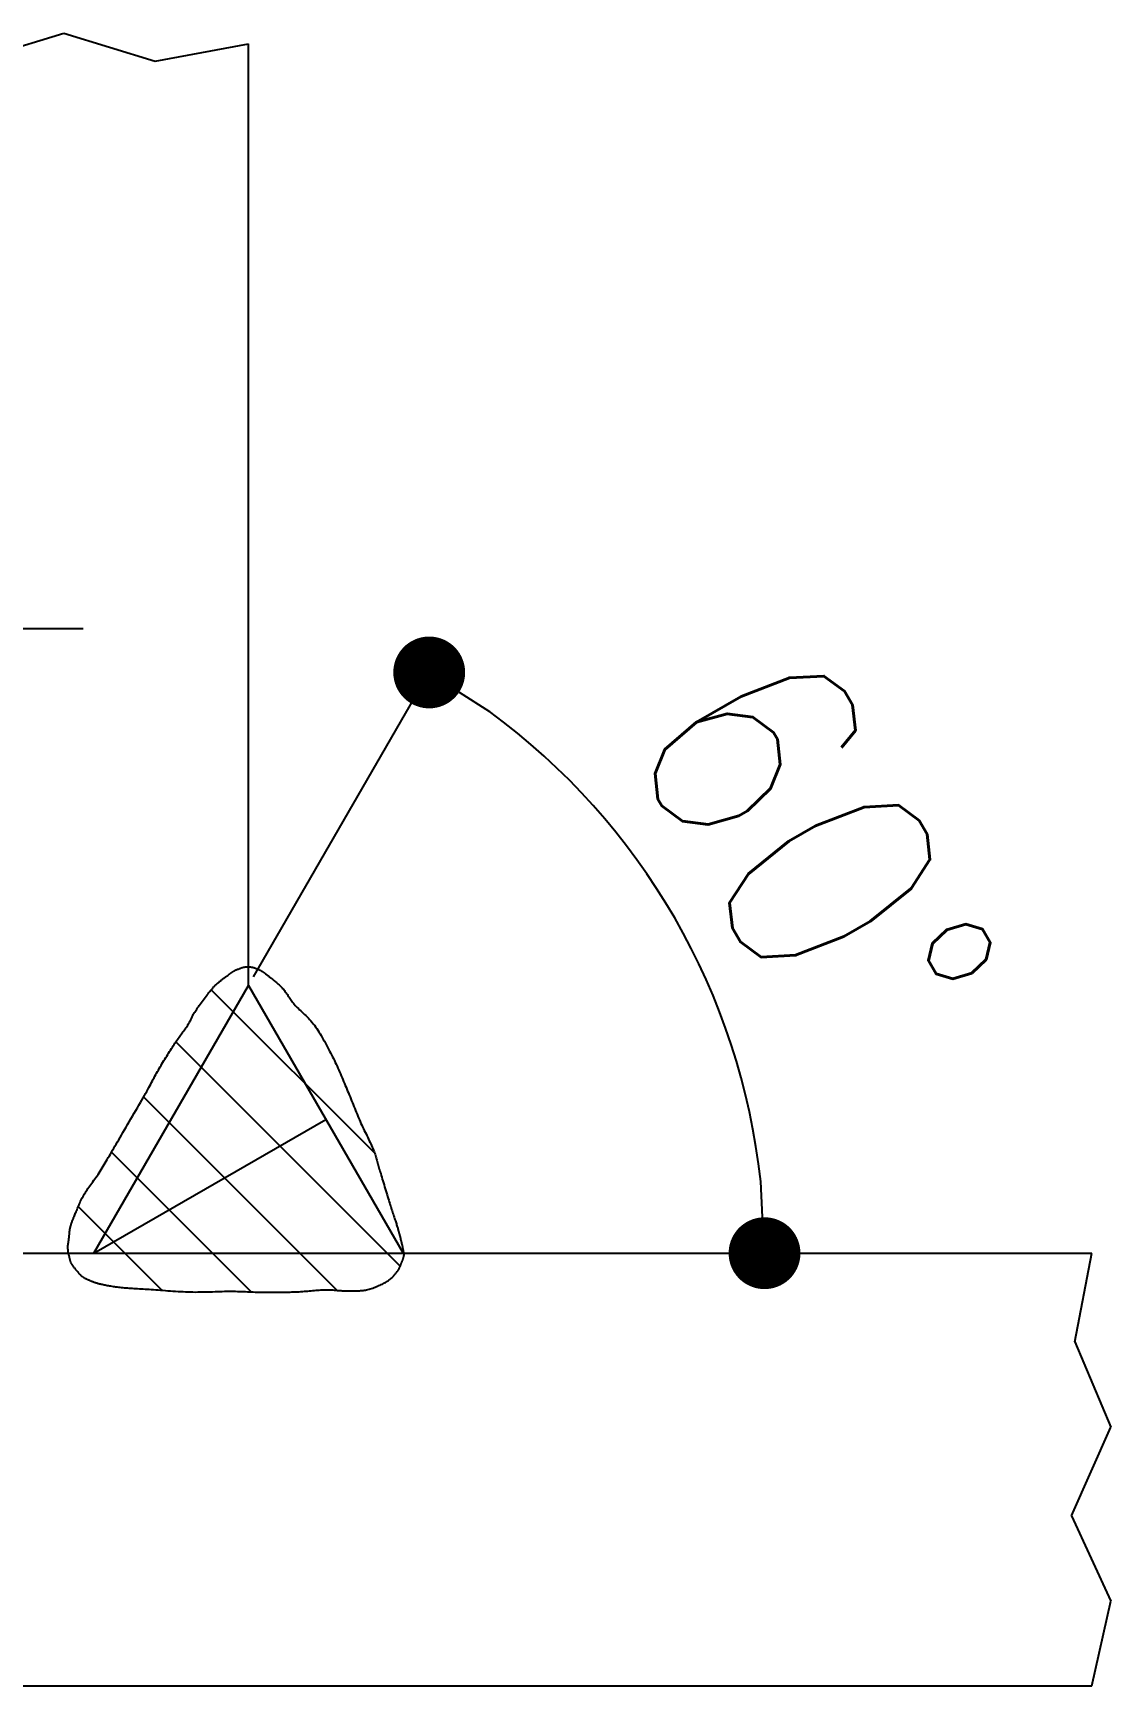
# Model space of a CAD drawing. Extents: x 89504 to 820828, y -104886 to 219894.
# Drawn here: x 820127.7 to 820247.7, y -103060.1 to -102876.1 of the extents above; entities that cross this region are included whole.
import ezdxf

# ---------------------------------------------------------------- set-up
doc = ezdxf.new("R2010")
doc.units = 0
doc.header["$MEASUREMENT"] = 0
doc.layers.get('0').update_dxf_attribs({"color": 3, "linetype": 'CONTINUOUS'})
doc.layers.add('寸法', color=4, linetype='CONTINUOUS')
doc.styles.add('DRACAD', font='txt', dxfattribs={"width": 0.85, "bigfont": 'extfont2'})

# ---------------------------------------------------------------- blocks, each defined once
blk = doc.blocks.new('_DOT')
at = {"color": 0, "linetype": 'ByBlock', "lineweight": -2}
blk.add_line((-0.5, 0), (-1, 0), dxfattribs=at)
at = {"color": 0, "linetype": 'ByBlock', "lineweight": -2, "const_width": 0.5}
blk.add_lwpolyline([(-0.25, 0, 1), (0.25, 0, 1)], format="xyb", close=True, dxfattribs=at)

msp = doc.modelspace()

# ---------------------------------------------------------------- linework, layer by layer
at = {"layer": '寸法'}
for p, q in [((820120.98141, -102879.20285), (820131.13222, -102876.07947)), ((820131.13222, -102876.07947), (820141.28303, -102879.20285)), ((820141.28303, -102879.20285), (820151.68458, -102877.29396)), ((820151.68458, -102982.13136), (820151.68458, -102877.29396)), ((820125.2667, -102942.39647), (820133.2667, -102942.39647)), ((820152.2426, -102981.16446), (820171.80987, -102947.27334)), ((820148.72545, -102981.47975), (820148.77878, -102981.43762)), ((820148.77878, -102981.43762), (820148.83189, -102981.39662)), ((820148.83189, -102981.39662), (820148.88454, -102981.35673)), ((820148.88454, -102981.35673), (820148.93653, -102981.31819)), ((820148.93653, -102981.31819), (820148.98807, -102981.28054)), ((820148.98807, -102981.28054), (820149.03916, -102981.24357)), ((820149.03916, -102981.24357), (820149.0898, -102981.20772)), ((820149.0898, -102981.20772), (820149.13909, -102981.17232)), ((820149.13909, -102981.17232), (820149.18817, -102981.13781)), ((820149.18817, -102981.13781), (820149.23634, -102981.10375)), ((820149.23634, -102981.10375), (820149.28362, -102981.07014)), ((820149.28362, -102981.07014), (820149.33001, -102981.0372)), ((820149.33001, -102981.0372), (820149.37572, -102981.00426)), ((820149.37572, -102981.00426), (820149.42053, -102980.97155)), ((820149.42053, -102980.97155), (820149.46311, -102980.9395)), ((820149.46311, -102980.9395), (820149.50389, -102980.90836)), ((820149.50389, -102980.90836), (820149.54198, -102980.87788)), ((820149.54198, -102980.87788), (820149.57873, -102980.8483)), ((820149.57873, -102980.8483), (820149.61436, -102980.81962)), ((820149.61436, -102980.81962), (820149.64909, -102980.79161)), ((820149.64909, -102980.79161), (820149.6827, -102980.76405)), ((820149.6827, -102980.76405), (820149.71631, -102980.73694)), ((820149.71631, -102980.73694), (820149.74992, -102980.7105)), ((820149.74992, -102980.7105), (820149.78398, -102980.68428)), ((820149.78398, -102980.68428), (820149.81871, -102980.65851)), ((820149.81871, -102980.65851), (820149.85479, -102980.63297)), ((820149.85479, -102980.63297), (820149.89243, -102980.60765)), ((820149.89243, -102980.60765), (820149.93142, -102980.58233)), ((820149.93142, -102980.58233), (820149.9731, -102980.55746)), ((820149.9731, -102980.55746), (820150.01657, -102980.53214)), ((820150.01657, -102980.53214), (820150.06363, -102980.50681)), ((820150.06363, -102980.50681), (820150.11382, -102980.48127)), ((820150.11382, -102980.48127), (820150.16715, -102980.45528)), ((820150.16715, -102980.45528), (820150.22362, -102980.42884)), ((820150.22362, -102980.42884), (820150.28255, -102980.4024)), ((820150.28255, -102980.4024), (820150.34327, -102980.37595)), ((820150.34327, -102980.37595), (820150.40601, -102980.34929)), ((820150.40601, -102980.34929), (820150.4692, -102980.32307)), ((820150.4692, -102980.32307), (820150.53329, -102980.2973)), ((820150.53329, -102980.2973), (820150.59737, -102980.27243)), ((820150.59737, -102980.27243), (820150.66146, -102980.24823)), ((820150.66146, -102980.24823), (820150.72487, -102980.2247)), ((820150.72487, -102980.2247), (820150.78694, -102980.20252)), ((820150.78694, -102980.20252), (820150.84744, -102980.18146)), ((820150.84744, -102980.18146), (820150.90615, -102980.16219)), ((820150.90615, -102980.16219), (820150.96172, -102980.14426)), ((820150.96172, -102980.14426), (820151.0146, -102980.12813)), ((820151.0146, -102980.12813), (820151.06434, -102980.11379)), ((820151.06434, -102980.11379), (820151.11073, -102980.10169)), ((820151.11073, -102980.10169), (820151.15532, -102980.09138)), ((820151.15532, -102980.09138), (820151.19834, -102980.08287)), ((820151.19834, -102980.08287), (820151.23957, -102980.07569)), ((820151.23957, -102980.07569), (820151.27878, -102980.06987)), ((820151.27878, -102980.06987), (820151.3171, -102980.06561)), ((820151.3171, -102980.06561), (820151.35385, -102980.06247)), ((820151.35385, -102980.06247), (820151.3897, -102980.06023)), ((820151.3897, -102980.06023), (820151.42421, -102980.05867)), ((820151.42421, -102980.05867), (820151.45827, -102980.05777)), ((820151.45827, -102980.05777), (820151.49143, -102980.05777)), ((820151.49143, -102980.05777), (820151.52415, -102980.05777)), ((820151.52415, -102980.05777), (820151.55641, -102980.05822)), ((820151.55641, -102980.05822), (820151.58823, -102980.05889)), ((820151.58823, -102980.05889), (820151.62027, -102980.05911)), ((820151.62027, -102980.05911), (820151.65232, -102980.05956)), ((820151.65232, -102980.05956), (820151.68458, -102980.05956)), ((820151.68458, -102980.05956), (820151.71595, -102980.05911)), ((820151.71595, -102980.05911), (820151.74665, -102980.05934)), ((820151.74665, -102980.05934), (820151.77645, -102980.05956)), ((820151.77645, -102980.05956), (820151.80558, -102980.06023)), ((820151.80558, -102980.06023), (820151.83382, -102980.06113)), ((820151.83382, -102980.06113), (820151.86115, -102980.06225)), ((820151.86115, -102980.06225), (820151.88849, -102980.06404)), ((820151.88849, -102980.06404), (820151.91538, -102980.06584)), ((820151.91538, -102980.06584), (820151.94182, -102980.06808)), ((820151.94182, -102980.06808), (820151.96871, -102980.07077)), ((820151.96871, -102980.07077), (820151.99515, -102980.0739)), ((820151.99515, -102980.0739), (820152.02204, -102980.07771)), ((820152.02204, -102980.07771), (820152.04848, -102980.08197)), ((820152.04848, -102980.08197), (820152.07582, -102980.08645)), ((820152.07582, -102980.08645), (820152.1036, -102980.09183)), ((820152.1036, -102980.09183), (820152.13139, -102980.09765)), ((820152.13139, -102980.09765), (820152.16074, -102980.10393)), ((820152.16074, -102980.10393), (820152.1901, -102980.1111)), ((820152.1901, -102980.1111), (820152.21967, -102980.11872)), ((820152.21967, -102980.11872), (820152.24948, -102980.12701)), ((820152.24948, -102980.12701), (820152.27928, -102980.13575)), ((820152.27928, -102980.13575), (820152.30975, -102980.14493)), ((820152.30975, -102980.14493), (820152.33978, -102980.15479)), ((820152.33978, -102980.15479), (820152.37025, -102980.1651)), ((820152.37025, -102980.1651), (820152.40073, -102980.17586)), ((820152.40073, -102980.17586), (820152.4312, -102980.18684)), ((820152.4312, -102980.18684), (820152.46212, -102980.19849)), ((820152.46212, -102980.19849), (820152.49304, -102980.21059)), ((820152.49304, -102980.21059), (820152.52397, -102980.22269)), ((820152.52397, -102980.22269), (820152.55534, -102980.23501)), ((820152.55534, -102980.23501), (820152.58671, -102980.24778)), ((820152.58671, -102980.24778), (820152.61785, -102980.26078)), ((820152.61785, -102980.26078), (820152.649, -102980.27422)), ((820152.649, -102980.27422), (820152.68082, -102980.28767)), ((820152.68082, -102980.28767), (820152.71197, -102980.30089)), ((820152.71197, -102980.30089), (820152.74266, -102980.31366)), ((820152.74266, -102980.31366), (820152.77269, -102980.32621)), ((820152.77269, -102980.32621), (820152.80316, -102980.33876)), ((820152.80316, -102980.33876), (820152.83274, -102980.35175)), ((820152.83274, -102980.35175), (820152.86254, -102980.3643)), ((820152.86254, -102980.3643), (820152.89235, -102980.37775)), ((820152.89235, -102980.37775), (820152.92282, -102980.39119)), ((820152.92282, -102980.39119), (820152.95374, -102980.40576)), ((820152.95374, -102980.40576), (820152.98489, -102980.42077)), ((820152.98489, -102980.42077), (820153.01693, -102980.43713)), ((820153.01693, -102980.43713), (820153.04965, -102980.45438)), ((820153.04965, -102980.45438), (820153.08371, -102980.47298)), ((820153.08371, -102980.47298), (820153.11866, -102980.49292)), ((820153.11866, -102980.49292), (820153.15451, -102980.51443)), ((820153.15451, -102980.51443), (820153.19216, -102980.53774)), ((820153.19216, -102980.53774), (820153.23115, -102980.56283)), ((820153.23115, -102980.56283), (820153.27103, -102980.58905)), ((820153.27103, -102980.58905), (820153.31025, -102980.61527)), ((820153.31025, -102980.61527), (820153.34946, -102980.64193)), ((820153.34946, -102980.64193), (820153.38934, -102980.66904)), ((820153.38934, -102980.66904), (820153.42878, -102980.69705)), ((820153.42878, -102980.69705), (820153.46956, -102980.72596)), ((820153.46956, -102980.72596), (820153.51079, -102980.75621)), ((820153.51079, -102980.75621), (820153.55381, -102980.7878)), ((820153.55381, -102980.7878), (820153.59796, -102980.82142)), ((820153.59796, -102980.82142), (820153.64389, -102980.85637)), ((820153.64389, -102980.85637), (820153.69207, -102980.89402)), ((820153.69207, -102980.89402), (820153.74249, -102980.9339)), ((820153.74249, -102980.9339), (820153.79537, -102980.97603)), ((820153.79537, -102980.97603), (820153.85094, -102981.02129)), ((820153.85094, -102981.02129), (820153.90987, -102981.06947)), ((820153.90987, -102981.06947), (820153.97194, -102981.12078)), ((820153.97194, -102981.12078), (820154.03782, -102981.1759)), ((820154.03782, -102981.1759), (820154.10818, -102981.23416)), ((820154.10818, -102981.23416), (820154.18346, -102981.29556)), ((820154.18346, -102981.29556), (820154.26346, -102981.36032)), ((820154.26346, -102981.36032), (820154.34704, -102981.42776)), ((820154.34704, -102981.42776), (820154.43398, -102981.49812)), ((820134.47564, -103011.93778), (820151.68458, -102982.13136)), ((820146.97498, -102983.31806), (820147.08388, -102983.17734)), ((820147.08388, -102983.17734), (820147.1892, -102983.042)), ((820147.1892, -102983.042), (820147.29093, -102982.91338)), ((820147.29093, -102982.91338), (820147.38773, -102982.7926)), ((820147.38773, -102982.7926), (820147.47825, -102982.68079)), ((820147.47825, -102982.68079), (820147.56206, -102982.57973)), ((820147.54189, -102982.60415), (820165.739, -103000.80127)), ((820147.56206, -102982.57973), (820147.63959, -102982.48808)), ((820147.63959, -102982.48808), (820147.71331, -102982.40361)), ((820147.71331, -102982.40361), (820147.78322, -102982.3263)), ((820147.78322, -102982.3263), (820147.84932, -102982.25482)), ((820147.84932, -102982.25482), (820147.91296, -102982.18917)), ((820147.91296, -102982.18917), (820147.97391, -102982.12844)), ((820147.97391, -102982.12844), (820148.03216, -102982.0722)), ((820148.03216, -102982.0722), (820148.08841, -102982.01954)), ((820148.08841, -102982.01954), (820148.14331, -102981.97025)), ((820148.14331, -102981.97025), (820148.19619, -102981.92342)), ((820148.19619, -102981.92342), (820148.24862, -102981.87815)), ((820148.24862, -102981.87815), (820148.30061, -102981.83468)), ((820148.30061, -102981.83468), (820148.35214, -102981.79166)), ((820148.35214, -102981.79166), (820148.40368, -102981.74886)), ((820148.40368, -102981.74886), (820148.45567, -102981.70561)), ((820148.45567, -102981.70561), (820148.50855, -102981.66125)), ((820148.50855, -102981.66125), (820148.56277, -102981.61464)), ((820148.56277, -102981.61464), (820148.617, -102981.56848)), ((820148.617, -102981.56848), (820148.67123, -102981.52322)), ((820148.67123, -102981.52322), (820148.72545, -102981.47975)), ((820151.68458, -102982.13136), (820168.89352, -103011.93778)), ((820154.43398, -102981.49812), (820154.52406, -102981.57095)), ((820154.52406, -102981.57095), (820154.61571, -102981.64601)), ((820154.61571, -102981.64601), (820154.70959, -102981.72332)), ((820154.70959, -102981.72332), (820154.80393, -102981.80286)), ((820154.80393, -102981.80286), (820154.89916, -102981.88398)), ((820154.89916, -102981.88398), (820154.99417, -102981.96689)), ((820154.99417, -102981.96689), (820155.08873, -102982.05136)), ((820155.08873, -102982.05136), (820155.18172, -102982.13718)), ((820155.18172, -102982.13718), (820155.27314, -102982.2239)), ((820155.27314, -102982.2239), (820155.3621, -102982.31196)), ((820155.3621, -102982.31196), (820155.44814, -102982.40069)), ((820155.44814, -102982.40069), (820155.53127, -102982.48988)), ((820155.53127, -102982.48988), (820155.60948, -102982.57995)), ((820155.60948, -102982.57995), (820155.68342, -102982.67093)), ((820155.68342, -102982.67093), (820155.75423, -102982.7628)), ((820155.75423, -102982.7628), (820155.82168, -102982.85579)), ((820155.82168, -102982.85579), (820155.88733, -102982.95013)), ((820155.88733, -102982.95013), (820155.95141, -102983.04603)), ((820155.95141, -102983.04603), (820156.01528, -102983.14283)), ((820156.01528, -102983.14283), (820156.07914, -102983.24165)), ((820156.07914, -102983.24165), (820156.14412, -102983.34226)), ((820145.6507, -102985.18213), (820145.70985, -102985.0822)), ((820145.70985, -102985.0822), (820145.77461, -102984.97755)), ((820145.77461, -102984.97755), (820145.84654, -102984.86686)), ((820145.84654, -102984.86686), (820145.92631, -102984.749)), ((820145.92631, -102984.749), (820146.0137, -102984.62262)), ((820146.0137, -102984.62262), (820146.10691, -102984.48907)), ((820146.10691, -102984.48907), (820146.20618, -102984.35014)), ((820146.20618, -102984.35014), (820146.30993, -102984.20629)), ((820146.30993, -102984.20629), (820146.41748, -102984.0593)), ((820146.41748, -102984.0593), (820146.5275, -102983.91006)), ((820146.5275, -102983.91006), (820146.63909, -102983.76016)), ((820146.63909, -102983.76016), (820146.7518, -102983.61092)), ((820146.7518, -102983.61092), (820146.86384, -102983.46303)), ((820146.86384, -102983.46303), (820146.97498, -102983.31806)), ((820156.14412, -102983.34226), (820156.21022, -102983.44443)), ((820156.21022, -102983.44443), (820156.27901, -102983.54885)), ((820156.27901, -102983.54885), (820156.35116, -102983.65529)), ((820156.35116, -102983.65529), (820156.4269, -102983.76397)), ((820156.4269, -102983.76397), (820156.50757, -102983.87466)), ((820156.50757, -102983.87466), (820156.59406, -102983.98782)), ((820156.59406, -102983.98782), (820156.68638, -102984.10366)), ((820156.68638, -102984.10366), (820156.78565, -102984.22242)), ((820156.78565, -102984.22242), (820156.89208, -102984.3423)), ((820156.89208, -102984.3423), (820157.00613, -102984.46308)), ((820157.00613, -102984.46308), (820157.12579, -102984.5843)), ((820157.12579, -102984.5843), (820157.25105, -102984.70687)), ((820157.25105, -102984.70687), (820157.38101, -102984.83123)), ((820157.38101, -102984.83123), (820157.51456, -102984.95739)), ((820157.51456, -102984.95739), (820157.65169, -102985.08578)), ((820157.65169, -102985.08578), (820157.79129, -102985.21642)), ((820144.55251, -102987.07489), (820144.63049, -102986.96667)), ((820144.63049, -102986.96667), (820144.706, -102986.85978)), ((820144.706, -102986.85978), (820144.77994, -102986.75379)), ((820144.77994, -102986.75379), (820144.8521, -102986.64848)), ((820144.8521, -102986.64848), (820144.92156, -102986.54384)), ((820144.92156, -102986.54384), (820144.98878, -102986.43942)), ((820144.98878, -102986.43942), (820145.05152, -102986.33746)), ((820145.05152, -102986.33746), (820145.10889, -102986.24022)), ((820145.10889, -102986.24022), (820145.16132, -102986.14678)), ((820145.16132, -102986.14678), (820145.20882, -102986.0567)), ((820145.20882, -102986.0567), (820145.25409, -102985.96909)), ((820145.25409, -102985.96909), (820145.29621, -102985.88326)), ((820145.29621, -102985.88326), (820145.33699, -102985.79856)), ((820145.33699, -102985.79856), (820145.37733, -102985.71476)), ((820145.37733, -102985.71476), (820145.41721, -102985.63028)), ((820145.41721, -102985.63028), (820145.45867, -102985.54514)), ((820145.45867, -102985.54514), (820145.50191, -102985.45842)), ((820145.50191, -102985.45842), (820145.54762, -102985.36946)), ((820145.54762, -102985.36946), (820145.59692, -102985.27759)), ((820145.59692, -102985.27759), (820145.6507, -102985.18213)), ((820157.79129, -102985.21642), (820157.93268, -102985.35041)), ((820157.93268, -102985.35041), (820158.07475, -102985.48755)), ((820158.07475, -102985.48755), (820158.21726, -102985.62804)), ((820158.21726, -102985.62804), (820158.35887, -102985.77257)), ((820158.35887, -102985.77257), (820158.49959, -102985.92136)), ((820158.49959, -102985.92136), (820158.63762, -102986.07462)), ((820158.63762, -102986.07462), (820158.77341, -102986.23282)), ((820158.77341, -102986.23282), (820158.90562, -102986.39617)), ((820158.90562, -102986.39617), (820159.03334, -102986.56512)), ((820159.03334, -102986.56512), (820159.1586, -102986.7408)), ((820159.1586, -102986.7408), (820159.28363, -102986.92342)), ((820159.28363, -102986.92342), (820159.40844, -102987.11209)), ((820143.31315, -102988.8545), (820143.41107, -102988.70481)), ((820143.41107, -102988.70481), (820143.50675, -102988.55872)), ((820143.50675, -102988.55872), (820143.60041, -102988.41688)), ((820143.60041, -102988.41688), (820143.69228, -102988.27885)), ((820143.60803, -102988.40523), (820168.58789, -103013.38486)), ((820143.69228, -102988.27885), (820143.78348, -102988.14463)), ((820143.78348, -102988.14463), (820143.87379, -102988.01422)), ((820143.87379, -102988.01422), (820143.96342, -102987.88739)), ((820143.96342, -102987.88739), (820144.05125, -102987.7637)), ((820144.05125, -102987.7637), (820144.13842, -102987.64315)), ((820144.13842, -102987.64315), (820144.22424, -102987.52484)), ((820144.22424, -102987.52484), (820144.30894, -102987.40921)), ((820144.30894, -102987.40921), (820144.3914, -102987.29606)), ((820144.3914, -102987.29606), (820144.47296, -102987.18469)), ((820144.47296, -102987.18469), (820144.55251, -102987.07489)), ((820159.40844, -102987.11209), (820159.53235, -102987.30704)), ((820159.53235, -102987.30704), (820159.65604, -102987.50691)), ((820159.65604, -102987.50691), (820159.77861, -102987.71082)), ((820159.77861, -102987.71082), (820159.90073, -102987.91876)), ((820159.90073, -102987.91876), (820160.02196, -102988.12984)), ((820160.02196, -102988.12984), (820160.14206, -102988.34361)), ((820160.14206, -102988.34361), (820160.26082, -102988.55917)), ((820160.26082, -102988.55917), (820160.37824, -102988.77607)), ((820160.37824, -102988.77607), (820160.49431, -102988.99297)), ((820142.16454, -102990.67443), (820142.27075, -102990.50032)), ((820142.27075, -102990.50032), (820142.37697, -102990.32756)), ((820142.37697, -102990.32756), (820142.48318, -102990.1557)), ((820142.48318, -102990.1557), (820142.58939, -102989.98518)), ((820142.58939, -102989.98518), (820142.6956, -102989.81667)), ((820142.6956, -102989.81667), (820142.80092, -102989.64996)), ((820142.80092, -102989.64996), (820142.90578, -102989.48549)), ((820142.90578, -102989.48549), (820143.00975, -102989.32348)), ((820143.00975, -102989.32348), (820143.11238, -102989.16417)), ((820143.11238, -102989.16417), (820143.21366, -102989.00776)), ((820143.21366, -102989.00776), (820143.31315, -102988.8545)), ((820160.49431, -102988.99297), (820160.60903, -102989.21033)), ((820160.60903, -102989.21033), (820160.72152, -102989.42701)), ((820160.72152, -102989.42701), (820160.83266, -102989.64212)), ((820160.83266, -102989.64212), (820160.94156, -102989.85544)), ((820160.94156, -102989.85544), (820161.04889, -102990.06584)), ((820161.04889, -102990.06584), (820161.15376, -102990.27535)), ((820161.15376, -102990.27535), (820161.25616, -102990.48531)), ((820161.25616, -102990.48531), (820161.35655, -102990.69617)), ((820141.09324, -102992.56764), (820141.18623, -102992.39376)), ((820141.18623, -102992.39376), (820141.27878, -102992.22234)), ((820141.27878, -102992.22234), (820141.37042, -102992.05249)), ((820141.37042, -102992.05249), (820141.46319, -102991.88354)), ((820141.46319, -102991.88354), (820141.55685, -102991.71459)), ((820141.55685, -102991.71459), (820141.65231, -102991.54474)), ((820141.65231, -102991.54474), (820141.75, -102991.37354)), ((820141.75, -102991.37354), (820141.85129, -102991.19966)), ((820141.85129, -102991.19966), (820141.95481, -102991.02421)), ((820141.95481, -102991.02421), (820142.05923, -102990.84921)), ((820142.05923, -102990.84921), (820142.16454, -102990.67443)), ((820161.35655, -102990.69617), (820161.45469, -102990.90724)), ((820161.45469, -102990.90724), (820161.55149, -102991.119)), ((820161.55149, -102991.119), (820161.64605, -102991.33097)), ((820161.64605, -102991.33097), (820161.73971, -102991.54362)), ((820161.73971, -102991.54362), (820161.83203, -102991.75626)), ((820161.83203, -102991.75626), (820161.92301, -102991.96936)), ((820161.92301, -102991.96936), (820162.01398, -102992.18245)), ((820162.01398, -102992.18245), (820162.10361, -102992.39555)), ((820162.10361, -102992.39555), (820162.19279, -102992.60887)), ((820140.10216, -102994.38018), (820140.23391, -102994.14669)), ((820140.23391, -102994.14669), (820140.35895, -102993.92329)), ((820140.35895, -102993.92329), (820140.47726, -102993.70908)), ((820140.47726, -102993.70908), (820140.59019, -102993.50315)), ((820140.59019, -102993.50315), (820140.69797, -102993.3044)), ((820140.69797, -102993.3044), (820140.8015, -102993.11236)), ((820140.8015, -102993.11236), (820140.90121, -102992.92616)), ((820140.90121, -102992.92616), (820140.99846, -102992.74488)), ((820140.99846, -102992.74488), (820141.09324, -102992.56764)), ((820162.19279, -102992.60887), (820162.28197, -102992.82196)), ((820162.28197, -102992.82196), (820162.37116, -102993.03506)), ((820162.37116, -102993.03506), (820162.46056, -102993.24793)), ((820162.46056, -102993.24793), (820162.54997, -102993.46058)), ((820162.54997, -102993.46058), (820162.64049, -102993.673)), ((820162.64049, -102993.673), (820162.73057, -102993.88587)), ((820162.73057, -102993.88587), (820162.81975, -102994.09986)), ((820162.81975, -102994.09986), (820162.90849, -102994.31475)), ((820162.90849, -102994.31475), (820162.997, -102994.53053)), ((820138.96296, -102996.35652), (820139.14177, -102996.04842)), ((820139.14177, -102996.04842), (820139.31722, -102995.74569)), ((820139.31722, -102995.74569), (820139.48819, -102995.44991)), ((820139.48819, -102995.44991), (820139.65311, -102995.16377)), ((820139.65311, -102995.16377), (820139.81131, -102994.8886)), ((820139.81131, -102994.8886), (820139.96122, -102994.62689)), ((820139.96122, -102994.62689), (820140.10216, -102994.38018)), ((820140.00984, -102994.54151), (820161.53693, -103016.06882)), ((820162.997, -102994.53053), (820163.08461, -102994.74677)), ((820163.08461, -102994.74677), (820163.172, -102994.96322)), ((820163.172, -102994.96322), (820163.25939, -102995.17923)), ((820163.25939, -102995.17923), (820163.34633, -102995.39524)), ((820163.34633, -102995.39524), (820163.4326, -102995.61035)), ((820163.4326, -102995.61035), (820163.51887, -102995.82501)), ((820163.51887, -102995.82501), (820163.60581, -102996.03811)), ((820163.60581, -102996.03811), (820163.69185, -102996.25008)), ((820134.47564, -103011.93778), (820160.28905, -102997.03457)), ((820137.88203, -102998.21141), (820138.05725, -102997.91137)), ((820138.05725, -102997.91137), (820138.23606, -102997.60506)), ((820138.23606, -102997.60506), (820138.41667, -102997.2945)), ((820138.41667, -102997.2945), (820138.59929, -102996.98169)), ((820138.59929, -102996.98169), (820138.78191, -102996.66843)), ((820138.78191, -102996.66843), (820138.96296, -102996.35652)), ((820163.69185, -102996.25008), (820163.77812, -102996.46027)), ((820163.77812, -102996.46027), (820163.86439, -102996.66865)), ((820163.86439, -102996.66865), (820163.95133, -102996.87503)), ((820163.95133, -102996.87503), (820164.03827, -102997.07871)), ((820164.03827, -102997.07871), (820164.12521, -102997.27993)), ((820164.12521, -102997.27993), (820164.21395, -102997.47913)), ((820164.21395, -102997.47913), (820164.30492, -102997.67811)), ((820164.30492, -102997.67811), (820164.39679, -102997.87642)), ((820164.39679, -102997.87642), (820164.49046, -102998.0736)), ((820136.82439, -103000.0235), (820136.95839, -102999.79203)), ((820136.95839, -102999.79203), (820137.09687, -102999.55407)), ((820137.09687, -102999.55407), (820137.23983, -102999.30982)), ((820137.23983, -102999.30982), (820137.38906, -102999.05415)), ((820137.38906, -102999.05415), (820137.54659, -102998.78459)), ((820137.54659, -102998.78459), (820137.71128, -102998.50315)), ((820137.71128, -102998.50315), (820137.88203, -102998.21141)), ((820164.49046, -102998.0736), (820164.58479, -102998.26967)), ((820164.58479, -102998.26967), (820164.67957, -102998.46439)), ((820164.67957, -102998.46439), (820164.77413, -102998.65777)), ((820164.77413, -102998.65777), (820164.8678, -102998.8489)), ((820164.8678, -102998.8489), (820164.96101, -102999.03869)), ((820164.96101, -102999.03869), (820165.05199, -102999.22602)), ((820165.05199, -102999.22602), (820165.14139, -102999.41111)), ((820165.14139, -102999.41111), (820165.22811, -102999.59373)), ((820165.22811, -102999.59373), (820165.31214, -102999.77366)), ((820165.31214, -102999.77366), (820165.3928, -102999.95068)), ((820135.7383, -103001.88399), (820135.85191, -103001.69264)), ((820135.85191, -103001.69264), (820135.96663, -103001.49859)), ((820135.96663, -103001.49859), (820136.08248, -103001.30073)), ((820136.08248, -103001.30073), (820136.20012, -103001.09929)), ((820136.20012, -103001.09929), (820136.31933, -103000.89381)), ((820136.31933, -103000.89381), (820136.44145, -103000.68385)), ((820136.43226, -103000.69909), (820151.97543, -103016.24226)), ((820136.44145, -103000.68385), (820136.56581, -103000.46896)), ((820136.56581, -103000.46896), (820136.69309, -103000.24892)), ((820136.69309, -103000.24892), (820136.82439, -103000.0235)), ((820165.3928, -102999.95068), (820165.46966, -103000.12456)), ((820165.46966, -103000.12456), (820165.54271, -103000.2953)), ((820165.54271, -103000.2953), (820165.61061, -103000.46246)), ((820165.61061, -103000.46246), (820165.67312, -103000.62357)), ((820165.67312, -103000.62357), (820165.73004, -103000.77707)), ((820165.73004, -103000.77707), (820165.78202, -103000.92383)), ((820165.78202, -103000.92383), (820165.82975, -103001.06523)), ((820165.82975, -103001.06523), (820165.87389, -103001.20191)), ((820165.87389, -103001.20191), (820165.91467, -103001.33568)), ((820165.91467, -103001.33568), (820165.95344, -103001.46699)), ((820165.95344, -103001.46699), (820165.99041, -103001.5974)), ((820165.99041, -103001.5974), (820166.02626, -103001.72759)), ((820134.59395, -103003.66404), (820134.7098, -103003.50002)), ((820134.7098, -103003.50002), (820134.82565, -103003.33286)), ((820134.82565, -103003.33286), (820134.94172, -103003.16212)), ((820134.94172, -103003.16212), (820135.05734, -103002.98734)), ((820135.05734, -103002.98734), (820135.17229, -103002.80808)), ((820135.17229, -103002.80808), (820135.28634, -103002.62658)), ((820135.28634, -103002.62658), (820135.3995, -103002.44351)), ((820135.3995, -103002.44351), (820135.51244, -103002.2591)), ((820135.51244, -103002.2591), (820135.62514, -103002.07267)), ((820135.62514, -103002.07267), (820135.7383, -103001.88399)), ((820166.02626, -103001.72759), (820166.06167, -103001.85912)), ((820166.06167, -103001.85912), (820166.09752, -103001.99267)), ((820166.09752, -103001.99267), (820166.13427, -103002.12958)), ((820166.13427, -103002.12958), (820166.17236, -103002.27097)), ((820166.17236, -103002.27097), (820166.21269, -103002.41797)), ((820166.21269, -103002.41797), (820166.25572, -103002.57146)), ((820166.25572, -103002.57146), (820166.30232, -103002.73234)), ((820166.30232, -103002.73234), (820166.35297, -103002.90241)), ((820166.35297, -103002.90241), (820166.40786, -103003.08257)), ((820166.40786, -103003.08257), (820166.465, -103003.27236)), ((820166.465, -103003.27236), (820166.52505, -103003.47112)), ((820166.52505, -103003.47112), (820166.5869, -103003.67682)), ((820133.34787, -103005.473), (820133.43414, -103005.3269)), ((820133.43414, -103005.3269), (820133.52512, -103005.18103)), ((820133.52512, -103005.18103), (820133.61968, -103005.03493)), ((820133.61968, -103005.03493), (820133.71782, -103004.88839)), ((820133.71782, -103004.88839), (820133.81955, -103004.74095)), ((820133.81955, -103004.74095), (820133.92397, -103004.59261)), ((820133.92397, -103004.59261), (820134.03108, -103004.44293)), ((820134.03108, -103004.44293), (820134.14043, -103004.29145)), ((820134.14043, -103004.29145), (820134.25157, -103004.13819)), ((820134.25157, -103004.13819), (820134.3645, -103003.9829)), ((820134.3645, -103003.9829), (820134.47878, -103003.82471)), ((820134.47878, -103003.82471), (820134.59395, -103003.66404)), ((820166.5869, -103003.67682), (820166.65098, -103003.88857)), ((820166.65098, -103003.88857), (820166.71574, -103004.10458)), ((820166.71574, -103004.10458), (820166.78184, -103004.32417)), ((820166.78184, -103004.32417), (820166.84862, -103004.54555)), ((820166.84862, -103004.54555), (820166.91494, -103004.76739)), ((820166.91494, -103004.76739), (820166.98194, -103004.98855)), ((820166.98194, -103004.98855), (820167.04805, -103005.2077)), ((820167.04805, -103005.2077), (820167.11347, -103005.42326)), ((820132.49437, -103007.31422), (820132.54546, -103007.18695)), ((820132.54546, -103007.18695), (820132.59879, -103007.05542)), ((820132.59879, -103007.05542), (820132.65414, -103006.92075)), ((820132.65414, -103006.92075), (820132.71172, -103006.78272)), ((820132.71172, -103006.78272), (820132.77133, -103006.64222)), ((820132.73234, -103006.73387), (820142.05878, -103016.06053)), ((820132.77133, -103006.64222), (820132.83407, -103006.49926)), ((820132.83407, -103006.49926), (820132.8986, -103006.35473)), ((820132.8986, -103006.35473), (820132.96605, -103006.20886)), ((820132.96605, -103006.20886), (820133.03619, -103006.06187)), ((820133.03619, -103006.06187), (820133.10968, -103005.91443)), ((820133.10968, -103005.91443), (820133.18587, -103005.76699)), ((820133.18587, -103005.76699), (820133.26519, -103005.61955)), ((820133.26519, -103005.61955), (820133.34787, -103005.473)), ((820167.11347, -103005.42326), (820167.17756, -103005.63411)), ((820167.17756, -103005.63411), (820167.24008, -103005.83891)), ((820167.24008, -103005.83891), (820167.30058, -103006.0361)), ((820167.30058, -103006.0361), (820167.35861, -103006.22477)), ((820167.35861, -103006.22477), (820167.41374, -103006.40313)), ((820167.41374, -103006.40313), (820167.46751, -103006.57433)), ((820167.46751, -103006.57433), (820167.52084, -103006.74149)), ((820167.52084, -103006.74149), (820167.57283, -103006.90461)), ((820167.57283, -103006.90461), (820167.62437, -103007.06393)), ((820167.62437, -103007.06393), (820167.67501, -103007.21944)), ((820167.67501, -103007.21944), (820167.72475, -103007.37114)), ((820131.84456, -103009.11265), (820131.86114, -103009.04094)), ((820131.86114, -103009.04094), (820131.87861, -103008.97014)), ((820131.87861, -103008.97014), (820131.89609, -103008.90202)), ((820131.89609, -103008.90202), (820131.91447, -103008.83569)), ((820131.91447, -103008.83569), (820131.93284, -103008.77093)), ((820131.93284, -103008.77093), (820131.95234, -103008.70662)), ((820131.95234, -103008.70662), (820131.9725, -103008.64231)), ((820131.9725, -103008.64231), (820131.99401, -103008.57778)), ((820131.99401, -103008.57778), (820132.01664, -103008.51235)), ((820132.01664, -103008.51235), (820132.04085, -103008.4449)), ((820132.04085, -103008.4449), (820132.06639, -103008.37544)), ((820132.06639, -103008.37544), (820132.09373, -103008.30329)), ((820132.09373, -103008.30329), (820132.1233, -103008.22755)), ((820132.1233, -103008.22755), (820132.15512, -103008.14778)), ((820132.15512, -103008.14778), (820132.18896, -103008.06353)), ((820132.18896, -103008.06353), (820132.22548, -103007.9739)), ((820132.22548, -103007.9739), (820132.26492, -103007.87889)), ((820132.26492, -103007.87889), (820132.30705, -103007.77739)), ((820132.30705, -103007.77739), (820132.35164, -103007.66961)), ((820132.35164, -103007.66961), (820132.39735, -103007.556)), ((820132.39735, -103007.556), (820132.44508, -103007.43746)), ((820132.44508, -103007.43746), (820132.49437, -103007.31422)), ((820167.72475, -103007.37114), (820167.77315, -103007.5188)), ((820167.77315, -103007.5188), (820167.82088, -103007.66266)), ((820167.82088, -103007.66266), (820167.86681, -103007.80271)), ((820167.86681, -103007.80271), (820167.9123, -103007.93872)), ((820167.9123, -103007.93872), (820167.956, -103008.07092)), ((820167.956, -103008.07092), (820167.99835, -103008.19954)), ((820167.99835, -103008.19954), (820168.0389, -103008.32435)), ((820168.0389, -103008.32435), (820168.07834, -103008.4449)), ((820168.07834, -103008.4449), (820168.11643, -103008.5621)), ((820168.11643, -103008.5621), (820168.15184, -103008.67525)), ((820168.15184, -103008.67525), (820168.18634, -103008.7846)), ((820168.18634, -103008.7846), (820168.21772, -103008.88857)), ((820168.21772, -103008.88857), (820168.24729, -103008.98627)), ((820168.24729, -103008.98627), (820168.27508, -103009.07792)), ((820131.61376, -103010.92452), (820131.62496, -103010.84631)), ((820131.62496, -103010.84631), (820131.63639, -103010.76766)), ((820131.63639, -103010.76766), (820131.64782, -103010.68879)), ((820131.64782, -103010.68879), (820131.65947, -103010.61014)), ((820131.65947, -103010.61014), (820131.67112, -103010.53194)), ((820131.67112, -103010.53194), (820131.68233, -103010.45463)), ((820131.68233, -103010.45463), (820131.69308, -103010.37845)), ((820131.69308, -103010.37845), (820131.70339, -103010.3036)), ((820131.70339, -103010.3036), (820131.71235, -103010.23033)), ((820131.71235, -103010.23033), (820131.72087, -103010.15863)), ((820131.72087, -103010.15863), (820131.72804, -103010.08737)), ((820131.72804, -103010.08737), (820131.73476, -103010.01701)), ((820131.73476, -103010.01701), (820131.74103, -103009.9471)), ((820131.74103, -103009.9471), (820131.74686, -103009.87741)), ((820131.74686, -103009.87741), (820131.75313, -103009.80817)), ((820131.75313, -103009.80817), (820131.75873, -103009.73916)), ((820131.75873, -103009.73916), (820131.76523, -103009.67014)), ((820131.76523, -103009.67014), (820131.77151, -103009.60135)), ((820131.77151, -103009.60135), (820131.77868, -103009.53234)), ((820131.77868, -103009.53234), (820131.78674, -103009.46332)), ((820131.78674, -103009.46332), (820131.79526, -103009.39408)), ((820131.79526, -103009.39408), (820131.80557, -103009.32462)), ((820131.80557, -103009.32462), (820131.81677, -103009.25449)), ((820131.81677, -103009.25449), (820131.82999, -103009.1839)), ((820131.82999, -103009.1839), (820131.84456, -103009.11265)), ((820168.27508, -103009.07792), (820168.30017, -103009.16441)), ((820168.30017, -103009.16441), (820168.32393, -103009.24575)), ((820168.32393, -103009.24575), (820168.34589, -103009.32328)), ((820168.34589, -103009.32328), (820168.36673, -103009.39722)), ((820168.36673, -103009.39722), (820168.38577, -103009.46758)), ((820168.38577, -103009.46758), (820168.40459, -103009.53592)), ((820168.40459, -103009.53592), (820168.42207, -103009.60203)), ((820168.42207, -103009.60203), (820168.43955, -103009.66701)), ((820168.43955, -103009.66701), (820168.45658, -103009.73087)), ((820168.45658, -103009.73087), (820168.47294, -103009.79473)), ((820168.47294, -103009.79473), (820168.48974, -103009.85882)), ((820168.48974, -103009.85882), (820168.50655, -103009.9238)), ((820168.50655, -103009.9238), (820168.5238, -103009.99035)), ((820168.5238, -103009.99035), (820168.54173, -103010.05891)), ((820168.54173, -103010.05891), (820168.5601, -103010.1286)), ((820168.5601, -103010.1286), (820168.5778, -103010.19806)), ((820168.5778, -103010.19806), (820168.59551, -103010.2673)), ((820168.59551, -103010.2673), (820168.61298, -103010.33609)), ((820168.61298, -103010.33609), (820168.63024, -103010.40444)), ((820168.63024, -103010.40444), (820168.64704, -103010.47211)), ((820168.64704, -103010.47211), (820168.66385, -103010.53911)), ((820168.66385, -103010.53911), (820168.67998, -103010.60588)), ((820168.67998, -103010.60588), (820168.69589, -103010.67131)), ((820168.69589, -103010.67131), (820168.71113, -103010.73607)), ((820168.71113, -103010.73607), (820168.72681, -103010.79971)), ((820168.72681, -103010.79971), (820168.7416, -103010.86222)), ((820168.7416, -103010.86222), (820168.75549, -103010.92362)), ((820006.16341, -103011.93778), (820245.57871, -103011.93778)), ((820131.56379, -103011.49411), (820131.56491, -103011.43137)), ((820131.56379, -103011.49411), (820131.56446, -103011.55394)), ((820131.56446, -103011.55394), (820131.56715, -103011.61108)), ((820131.56491, -103011.43137), (820131.5676, -103011.36549)), ((820131.56715, -103011.61108), (820131.57118, -103011.66598)), ((820131.5676, -103011.36549), (820131.57208, -103011.29693)), ((820131.57118, -103011.66598), (820131.57656, -103011.71864)), ((820131.57208, -103011.29693), (820131.57835, -103011.2259)), ((820131.57656, -103011.71864), (820131.58328, -103011.7695)), ((820131.57835, -103011.2259), (820131.58553, -103011.15285)), ((820131.58328, -103011.7695), (820131.59135, -103011.81857)), ((820131.58553, -103011.15285), (820131.59449, -103011.07801)), ((820131.59135, -103011.81857), (820131.60009, -103011.86608)), ((820131.59449, -103011.07801), (820131.6039, -103011.00182)), ((820131.60009, -103011.86608), (820131.60973, -103011.91269)), ((820131.6039, -103011.00182), (820131.61376, -103010.92452)), ((820131.60973, -103011.91269), (820131.62003, -103011.95795)), ((820131.62003, -103011.95795), (820131.63101, -103012.00276)), ((820131.63101, -103012.00276), (820131.64244, -103012.04668)), ((820131.64244, -103012.04668), (820131.65409, -103012.09038)), ((820131.65409, -103012.09038), (820131.66597, -103012.13385)), ((820131.66597, -103012.13385), (820131.67784, -103012.17777)), ((820131.67784, -103012.17777), (820131.68994, -103012.22191)), ((820131.68994, -103012.22191), (820131.70115, -103012.26627)), ((820131.70115, -103012.26627), (820131.71235, -103012.31199)), ((820131.71235, -103012.31199), (820131.72266, -103012.35725)), ((820131.72266, -103012.35725), (820131.73252, -103012.40184)), ((820131.73252, -103012.40184), (820131.74148, -103012.44553)), ((820131.74148, -103012.44553), (820131.75044, -103012.48856)), ((820131.75044, -103012.48856), (820131.75896, -103012.53136)), ((820131.75896, -103012.53136), (820131.76792, -103012.57371)), ((820131.76792, -103012.57371), (820131.77644, -103012.61583)), ((820131.77644, -103012.61583), (820131.7863, -103012.65773)), ((820131.7863, -103012.65773), (820131.7966, -103012.69986)), ((820131.7966, -103012.69986), (820131.80826, -103012.74221)), ((820168.75549, -103010.92362), (820168.76984, -103010.98367)), ((820168.76984, -103010.98367), (820168.78328, -103011.04238)), ((820168.78328, -103011.04238), (820168.79583, -103011.09974)), ((820168.79583, -103011.09974), (820168.80838, -103011.15531)), ((820168.80838, -103011.15531), (820168.82048, -103011.20976)), ((820168.82048, -103011.20976), (820168.83213, -103011.26287)), ((820168.83213, -103011.26287), (820168.84378, -103011.31463)), ((820168.84378, -103011.31463), (820168.85454, -103011.36549)), ((820168.84512, -103012.75543), (820168.85991, -103012.71689)), ((820168.85454, -103011.36549), (820168.86529, -103011.41501)), ((820168.85991, -103012.71689), (820168.87381, -103012.67924)), ((820168.86529, -103011.41501), (820168.87515, -103011.46342)), ((820168.87381, -103012.67924), (820168.88725, -103012.6425)), ((820168.87515, -103011.46342), (820168.88546, -103011.51069)), ((820168.88546, -103011.51069), (820168.89487, -103011.55685)), ((820168.88725, -103012.6425), (820168.89935, -103012.6062)), ((820168.89487, -103011.55685), (820168.90338, -103011.60212)), ((820168.89935, -103012.6062), (820168.91123, -103012.57057)), ((820168.90338, -103011.60212), (820168.9119, -103011.64604)), ((820168.91123, -103012.57057), (820168.92198, -103012.53561)), ((820168.9119, -103011.64604), (820168.91997, -103011.68906)), ((820168.91997, -103011.68906), (820168.92736, -103011.73118)), ((820168.92198, -103012.53561), (820168.93162, -103012.50111)), ((820168.92736, -103011.73118), (820168.93431, -103011.77197)), ((820168.93162, -103012.50111), (820168.9408, -103012.46705)), ((820168.93431, -103011.77197), (820168.9408, -103011.81185)), ((820168.9408, -103011.81185), (820168.94641, -103011.85084)), ((820168.9408, -103012.46705), (820168.9491, -103012.43343)), ((820168.94641, -103011.85084), (820168.95178, -103011.88893)), ((820168.9491, -103012.43343), (820168.95671, -103012.40005)), ((820168.95178, -103011.88893), (820168.95671, -103011.92613)), ((820168.95671, -103011.92613), (820168.96075, -103011.96131)), ((820168.95671, -103012.40005), (820168.96299, -103012.368)), ((820168.96075, -103011.96131), (820168.96478, -103011.99425)), ((820168.96299, -103012.368), (820168.96837, -103012.33798)), ((820168.96478, -103011.99425), (820168.96837, -103012.02495)), ((820168.96837, -103012.02495), (820168.97173, -103012.05408)), ((820168.96837, -103012.33798), (820168.97285, -103012.30952)), ((820168.97173, -103012.05408), (820168.97464, -103012.08164)), ((820168.97285, -103012.30952), (820168.97598, -103012.28263)), ((820168.97464, -103012.08164), (820168.9771, -103012.10808)), ((820168.97598, -103012.28263), (820168.97845, -103012.25686)), ((820168.9771, -103012.10808), (820168.97867, -103012.1334)), ((820168.97845, -103012.25686), (820168.98002, -103012.23154)), ((820168.97867, -103012.1334), (820168.98002, -103012.15827)), ((820168.98002, -103012.15827), (820168.98091, -103012.1827)), ((820168.98002, -103012.23154), (820168.98091, -103012.20712)), ((820168.98091, -103012.20712), (820168.98091, -103012.1827)), ((820243.6902, -103021.80514), (820245.57871, -103011.93778)), ((820131.80826, -103012.74221), (820131.8208, -103012.78478)), ((820131.8208, -103012.78478), (820131.8347, -103012.82781)), ((820131.8347, -103012.82781), (820131.85038, -103012.8715)), ((820131.85038, -103012.8715), (820131.86831, -103012.91609)), ((820131.86831, -103012.91609), (820131.88803, -103012.96135)), ((820131.88803, -103012.96135), (820131.91043, -103013.00751)), ((820131.91043, -103013.00751), (820131.93508, -103013.05524)), ((820131.93508, -103013.05524), (820131.96332, -103013.10431)), ((820131.96332, -103013.10431), (820131.99424, -103013.15518)), ((820131.99424, -103013.15518), (820132.02762, -103013.20739)), ((820132.02762, -103013.20739), (820132.0637, -103013.26117)), ((820132.0637, -103013.26117), (820132.10179, -103013.31562)), ((820132.10179, -103013.31562), (820132.14168, -103013.37096)), ((820132.14168, -103013.37096), (820132.18291, -103013.42653)), ((820132.18291, -103013.42653), (820132.22526, -103013.48255)), ((820132.22526, -103013.48255), (820132.26828, -103013.53835)), ((820132.26828, -103013.53835), (820132.31198, -103013.59369)), ((820132.31198, -103013.59369), (820132.35567, -103013.64837)), ((820132.35567, -103013.64837), (820132.39936, -103013.70215)), ((820132.39936, -103013.70215), (820132.44284, -103013.75458)), ((820132.44284, -103013.75458), (820132.48496, -103013.80567)), ((820132.48496, -103013.80567), (820132.52642, -103013.85496)), ((820132.52642, -103013.85496), (820132.56652, -103013.90224)), ((820132.56652, -103013.90224), (820132.60439, -103013.94706)), ((820132.60439, -103013.94706), (820132.64069, -103013.99008)), ((820132.64069, -103013.99008), (820132.67587, -103014.03154)), ((820132.67587, -103014.03154), (820132.70993, -103014.07187)), ((820132.70993, -103014.07187), (820132.7431, -103014.11086)), ((820132.7431, -103014.11086), (820132.77581, -103014.1485)), ((820132.77581, -103014.1485), (820132.80763, -103014.18503)), ((820132.80763, -103014.18503), (820132.83967, -103014.22066)), ((820132.83967, -103014.22066), (820132.87171, -103014.25516)), ((820132.87171, -103014.25516), (820132.90398, -103014.28922)), ((820132.90398, -103014.28922), (820132.9367, -103014.32239)), ((820132.9367, -103014.32239), (820132.97031, -103014.35488)), ((820132.97031, -103014.35488), (820133.00481, -103014.38692)), ((820133.00481, -103014.38692), (820133.04022, -103014.41851)), ((820133.04022, -103014.41851), (820133.07741, -103014.44966)), ((820133.07741, -103014.44966), (820133.11596, -103014.48058)), ((820133.11596, -103014.48058), (820133.15674, -103014.51128)), ((820133.15674, -103014.51128), (820133.19886, -103014.54175)), ((820133.19886, -103014.54175), (820133.24323, -103014.572)), ((820133.24323, -103014.572), (820133.28894, -103014.60158)), ((820167.72161, -103014.59127), (820167.7913, -103014.51957)), ((820167.7913, -103014.51957), (820167.8574, -103014.44809)), ((820167.8574, -103014.44809), (820167.92149, -103014.37684)), ((820167.92149, -103014.37684), (820167.98244, -103014.30625)), ((820167.98244, -103014.30625), (820168.04114, -103014.23679)), ((820168.04114, -103014.23679), (820168.09761, -103014.16867)), ((820168.09761, -103014.16867), (820168.15161, -103014.1019)), ((820168.15161, -103014.1019), (820168.20382, -103014.03736)), ((820168.20382, -103014.03736), (820168.25379, -103013.97507)), ((820168.25379, -103013.97507), (820168.30107, -103013.91412)), ((820168.30107, -103013.91412), (820168.34409, -103013.85407)), ((820168.34409, -103013.85407), (820168.38353, -103013.79491)), ((820168.38353, -103013.79491), (820168.41938, -103013.73598)), ((820168.41938, -103013.73598), (820168.45255, -103013.67817)), ((820168.45255, -103013.67817), (820168.48235, -103013.62126)), ((820168.48235, -103013.62126), (820168.50991, -103013.56501)), ((820168.50991, -103013.56501), (820168.53545, -103013.50944)), ((820168.53545, -103013.50944), (820168.55921, -103013.45477)), ((820168.55921, -103013.45477), (820168.58116, -103013.40121)), ((820168.58116, -103013.40121), (820168.602, -103013.34856)), ((820168.602, -103013.34856), (820168.62195, -103013.29657)), ((820168.62195, -103013.29657), (820168.64122, -103013.24548)), ((820168.64122, -103013.24548), (820168.66049, -103013.19574)), ((820168.66049, -103013.19574), (820168.67976, -103013.14689)), ((820168.67976, -103013.14689), (820168.69903, -103013.09894)), ((820168.69903, -103013.09894), (820168.71919, -103013.05188)), ((820168.71919, -103013.05188), (820168.73981, -103013.00639)), ((820168.73981, -103013.00639), (820168.7593, -103012.9618)), ((820168.7593, -103012.9618), (820168.7779, -103012.91856)), ((820168.7779, -103012.91856), (820168.79583, -103012.87621)), ((820168.79583, -103012.87621), (820168.81331, -103012.83498)), ((820168.81331, -103012.83498), (820168.82944, -103012.79487)), ((820168.82944, -103012.79487), (820168.84512, -103012.75543)), ((820133.28894, -103014.60158), (820133.33577, -103014.63026)), ((820133.33577, -103014.63026), (820133.38395, -103014.6585)), ((820133.38395, -103014.6585), (820133.4328, -103014.68628)), ((820133.4328, -103014.68628), (820133.48299, -103014.71317)), ((820133.48299, -103014.71317), (820133.53408, -103014.73984)), ((820133.53408, -103014.73984), (820133.58606, -103014.76583)), ((820133.58606, -103014.76583), (820133.63939, -103014.7916)), ((820133.63939, -103014.7916), (820133.69317, -103014.81692)), ((820133.69317, -103014.81692), (820133.74785, -103014.84201)), ((820133.74785, -103014.84201), (820133.80342, -103014.86666)), ((820133.80342, -103014.86666), (820133.85988, -103014.89109)), ((820133.85988, -103014.89109), (820133.91657, -103014.91529)), ((820133.91657, -103014.91529), (820133.97416, -103014.93949)), ((820133.97416, -103014.93949), (820134.03242, -103014.96369)), ((820134.03242, -103014.96369), (820134.09113, -103014.98789)), ((820134.09113, -103014.98789), (820134.14916, -103015.01164)), ((820134.14916, -103015.01164), (820134.20563, -103015.03494)), ((820134.20563, -103015.03494), (820134.26098, -103015.0578)), ((820134.26098, -103015.0578), (820134.3161, -103015.08043)), ((820134.3161, -103015.08043), (820134.371, -103015.10261)), ((820134.371, -103015.10261), (820134.42612, -103015.12457)), ((820134.42612, -103015.12457), (820134.48236, -103015.14631)), ((820134.48236, -103015.14631), (820134.54017, -103015.16759)), ((820134.54017, -103015.16759), (820134.59978, -103015.18911)), ((820134.59978, -103015.18911), (820134.66162, -103015.21017)), ((820134.66162, -103015.21017), (820134.72705, -103015.23123)), ((820134.72705, -103015.23123), (820134.79517, -103015.25252)), ((820134.79517, -103015.25252), (820134.86732, -103015.27381)), ((820134.86732, -103015.27381), (820134.94441, -103015.29487)), ((820134.94441, -103015.29487), (820135.02597, -103015.31616)), ((820135.02597, -103015.31616), (820135.11313, -103015.33789)), ((820135.11313, -103015.33789), (820135.20613, -103015.35963)), ((820135.20613, -103015.35963), (820135.30405, -103015.38159)), ((820135.30405, -103015.38159), (820135.4051, -103015.40422)), ((820135.4051, -103015.40422), (820135.50997, -103015.42707)), ((820135.50997, -103015.42707), (820135.61842, -103015.45015)), ((820135.61842, -103015.45015), (820135.73001, -103015.47323)), ((820135.73001, -103015.47323), (820135.84519, -103015.49676)), ((820135.84519, -103015.49676), (820135.96395, -103015.52006)), ((820135.96395, -103015.52006), (820136.08674, -103015.54314)), ((820136.08674, -103015.54314), (820136.21289, -103015.566)), ((820136.21289, -103015.566), (820136.34308, -103015.58886)), ((820136.34308, -103015.58886), (820136.47663, -103015.61126)), ((820136.47663, -103015.61126), (820136.61466, -103015.63277)), ((820136.61466, -103015.63277), (820136.75583, -103015.65406)), ((820136.75583, -103015.65406), (820136.90125, -103015.67445)), ((820136.90125, -103015.67445), (820137.05071, -103015.69439)), ((820137.05071, -103015.69439), (820137.20442, -103015.71322)), ((820137.20442, -103015.71322), (820137.36217, -103015.73114)), ((820137.36217, -103015.73114), (820137.52306, -103015.74817)), ((820137.52306, -103015.74817), (820137.68753, -103015.76363)), ((820137.68753, -103015.76363), (820137.85514, -103015.77842)), ((820137.85514, -103015.77842), (820138.02633, -103015.79232)), ((820138.02633, -103015.79232), (820138.20133, -103015.80531)), ((820138.20133, -103015.80531), (820138.37992, -103015.81786)), ((820138.37992, -103015.81786), (820138.56277, -103015.82996)), ((820138.56277, -103015.82996), (820138.74875, -103015.84161)), ((820138.74875, -103015.84161), (820138.93966, -103015.85326)), ((820138.93966, -103015.85326), (820139.1346, -103015.86447)), ((820139.1346, -103015.86447), (820139.33448, -103015.87612)), ((820139.33448, -103015.87612), (820139.53883, -103015.88777)), ((820139.53883, -103015.88777), (820139.74745, -103015.89965)), ((820139.74745, -103015.89965), (820139.96099, -103015.91242)), ((820139.96099, -103015.91242), (820140.17969, -103015.92542)), ((820140.17969, -103015.92542), (820140.40354, -103015.93931)), ((820140.40354, -103015.93931), (820140.63232, -103015.9541)), ((820140.63232, -103015.9541), (820140.86894, -103015.97023)), ((820140.86894, -103015.97023), (820141.11408, -103015.98816)), ((820141.11408, -103015.98816), (820141.36684, -103016.00698)), ((820141.36684, -103016.00698), (820141.62676, -103016.02692)), ((820141.62676, -103016.02692), (820141.89252, -103016.04754)), ((820141.89252, -103016.04754), (820142.16342, -103016.0686)), ((820142.16342, -103016.0686), (820142.43881, -103016.08989)), ((820142.43881, -103016.08989), (820142.71756, -103016.11095)), ((820142.71756, -103016.11095), (820142.999, -103016.13179)), ((820142.999, -103016.13179), (820143.28223, -103016.15196)), ((820143.28223, -103016.15196), (820143.56635, -103016.171)), ((820143.56635, -103016.171), (820143.85048, -103016.18915)), ((820143.85048, -103016.18915), (820144.13371, -103016.20551)), ((820144.13371, -103016.20551), (820144.41537, -103016.2203)), ((820144.41537, -103016.2203), (820144.6948, -103016.23307)), ((820144.6948, -103016.23307), (820144.97041, -103016.2436)), ((820144.97041, -103016.2436), (820145.24154, -103016.25167)), ((820145.24154, -103016.25167), (820145.51132, -103016.2566)), ((820145.51132, -103016.2566), (820145.7829, -103016.25884)), ((820145.7829, -103016.25884), (820146.05672, -103016.25839)), ((820146.05672, -103016.25839), (820146.33054, -103016.2557)), ((820146.33054, -103016.2557), (820146.60526, -103016.25122)), ((820146.60526, -103016.25122), (820146.87975, -103016.24539)), ((820146.87975, -103016.24539), (820147.15402, -103016.23822)), ((820147.15402, -103016.23822), (820147.42716, -103016.23016)), ((820147.42716, -103016.23016), (820147.69964, -103016.22187)), ((820147.69964, -103016.22187), (820147.96987, -103016.21335)), ((820147.96987, -103016.21335), (820148.23787, -103016.20484)), ((820148.23787, -103016.20484), (820148.50362, -103016.19699)), ((820148.50362, -103016.19699), (820148.76601, -103016.18982)), ((820148.76601, -103016.18982), (820149.02482, -103016.184)), ((820149.02482, -103016.184), (820149.27981, -103016.17996)), ((820149.27981, -103016.17996), (820149.53033, -103016.17728)), ((820149.53033, -103016.17728), (820149.77591, -103016.17728)), ((820149.77591, -103016.17728), (820150.01635, -103016.17907)), ((820150.01635, -103016.17907), (820150.25185, -103016.18265)), ((820150.25185, -103016.18265), (820150.48309, -103016.18758)), ((820150.48309, -103016.18758), (820150.71031, -103016.19386)), ((820150.71031, -103016.19386), (820150.93438, -103016.20103)), ((820150.93438, -103016.20103), (820151.15509, -103016.20865)), ((820151.15509, -103016.20865), (820151.37312, -103016.21739)), ((820151.37312, -103016.21739), (820151.58913, -103016.22612)), ((820151.58913, -103016.22612), (820151.80312, -103016.23509)), ((820151.80312, -103016.23509), (820152.01577, -103016.24405)), ((820152.01577, -103016.24405), (820152.22774, -103016.25279)), ((820152.22774, -103016.25279), (820152.43904, -103016.26086)), ((820152.43904, -103016.26086), (820152.65035, -103016.26825)), ((820152.65035, -103016.26825), (820152.86232, -103016.27452)), ((820152.86232, -103016.27452), (820153.07474, -103016.2799)), ((820153.07474, -103016.2799), (820153.28851, -103016.28394)), ((820153.28851, -103016.28394), (820153.50385, -103016.28662)), ((820153.50385, -103016.28662), (820153.72097, -103016.28797)), ((820153.72097, -103016.28797), (820153.93922, -103016.28864)), ((820153.93922, -103016.28864), (820154.15747, -103016.28887)), ((820154.15747, -103016.28887), (820154.37662, -103016.28842)), ((820154.37662, -103016.28842), (820154.59576, -103016.28752)), ((820154.59576, -103016.28752), (820154.81491, -103016.28595)), ((820154.81491, -103016.28595), (820155.03383, -103016.28394)), ((820155.03383, -103016.28394), (820155.25185, -103016.28125)), ((820155.25185, -103016.28125), (820155.46876, -103016.27811)), ((820155.46876, -103016.27811), (820155.68454, -103016.27408)), ((820155.68454, -103016.27408), (820155.89853, -103016.26982)), ((820155.89853, -103016.26982), (820156.11096, -103016.26489)), ((820156.11096, -103016.26489), (820156.32159, -103016.25929)), ((820156.32159, -103016.25929), (820156.52953, -103016.25324)), ((820156.52953, -103016.25324), (820156.73478, -103016.24652)), ((820156.73478, -103016.24652), (820156.93734, -103016.23934)), ((820156.93734, -103016.23934), (820157.13632, -103016.2315)), ((820157.13632, -103016.2315), (820157.33306, -103016.22231)), ((820157.33306, -103016.22231), (820157.5289, -103016.21111)), ((820157.5289, -103016.21111), (820157.72295, -103016.19834)), ((820157.72295, -103016.19834), (820157.91565, -103016.184)), ((820157.91565, -103016.184), (820158.10657, -103016.16876)), ((820158.10657, -103016.16876), (820158.29568, -103016.15263)), ((820158.29568, -103016.15263), (820158.48301, -103016.13605)), ((820158.48301, -103016.13605), (820158.6681, -103016.11946)), ((820158.6681, -103016.11946), (820158.85094, -103016.10288)), ((820158.85094, -103016.10288), (820159.03155, -103016.08675)), ((820159.03155, -103016.08675), (820159.20969, -103016.07129)), ((820159.20969, -103016.07129), (820159.38514, -103016.05695)), ((820159.38514, -103016.05695), (820159.5579, -103016.04395)), ((820159.5579, -103016.04395), (820159.72752, -103016.03252)), ((820159.72752, -103016.03252), (820159.89423, -103016.02311)), ((820159.89423, -103016.02311), (820160.05803, -103016.01594)), ((820160.05803, -103016.01594), (820160.21825, -103016.01146)), ((820160.21825, -103016.01146), (820160.3742, -103016.00967)), ((820160.3742, -103016.00967), (820160.52568, -103016.01056)), ((820160.52568, -103016.01056), (820160.67245, -103016.0137)), ((820160.67245, -103016.0137), (820160.81518, -103016.01908)), ((820160.81518, -103016.01908), (820160.95478, -103016.02625)), ((820160.95478, -103016.02625), (820161.09079, -103016.03476)), ((820161.09079, -103016.03476), (820161.22501, -103016.04418)), ((820161.22501, -103016.04418), (820161.35699, -103016.05426)), ((820161.35699, -103016.05426), (820161.48718, -103016.06479)), ((820161.48718, -103016.06479), (820161.61647, -103016.07532)), ((820161.61647, -103016.07532), (820161.74509, -103016.08563)), ((820161.74509, -103016.08563), (820161.87326, -103016.09526)), ((820161.87326, -103016.09526), (820162.00233, -103016.10378)), ((820162.00233, -103016.10378), (820162.13184, -103016.11095)), ((820162.13184, -103016.11095), (820162.2627, -103016.11678)), ((820162.2627, -103016.11678), (820162.39491, -103016.12014)), ((820162.39491, -103016.12014), (820162.5298, -103016.12126)), ((820162.5298, -103016.12126), (820162.66604, -103016.12215)), ((820162.66604, -103016.12215), (820162.80228, -103016.1235)), ((820162.80228, -103016.1235), (820162.93919, -103016.12507)), ((820162.93919, -103016.12507), (820163.0761, -103016.12708)), ((820163.0761, -103016.12708), (820163.21323, -103016.12888)), ((820163.21323, -103016.12888), (820163.35036, -103016.13)), ((820163.35036, -103016.13), (820163.4875, -103016.13022)), ((820163.4875, -103016.13022), (820163.62418, -103016.12932)), ((820163.62418, -103016.12932), (820163.76087, -103016.12686)), ((820163.76087, -103016.12686), (820163.89755, -103016.1226)), ((820163.89755, -103016.1226), (820164.03379, -103016.11588)), ((820164.03379, -103016.11588), (820164.16958, -103016.10692)), ((820164.16958, -103016.10692), (820164.30515, -103016.09504)), ((820164.30515, -103016.09504), (820164.44026, -103016.07958)), ((820164.44026, -103016.07958), (820164.57471, -103016.06076)), ((820164.57471, -103016.06076), (820164.70848, -103016.03835)), ((820164.70848, -103016.03835), (820164.84158, -103016.01146)), ((820164.84158, -103016.01146), (820164.97535, -103015.98009)), ((820164.97535, -103015.98009), (820165.11159, -103015.94469)), ((820165.11159, -103015.94469), (820165.24917, -103015.9057)), ((820165.24917, -103015.9057), (820165.3881, -103015.8629)), ((820165.3881, -103015.8629), (820165.52725, -103015.81719)), ((820165.52725, -103015.81719), (820165.66685, -103015.76856)), ((820165.66685, -103015.76856), (820165.80533, -103015.71747)), ((820165.80533, -103015.71747), (820165.94268, -103015.66392)), ((820165.94268, -103015.66392), (820166.0787, -103015.60857)), ((820166.0787, -103015.60857), (820166.21269, -103015.55121)), ((820166.21269, -103015.55121), (820166.34355, -103015.49295)), ((820166.34355, -103015.49295), (820166.47128, -103015.43335)), ((820166.47128, -103015.43335), (820166.59541, -103015.3733)), ((820166.59541, -103015.3733), (820166.71507, -103015.31257)), ((820166.71507, -103015.31257), (820166.83002, -103015.25162)), ((820166.83002, -103015.25162), (820166.93914, -103015.1909)), ((820166.93914, -103015.1909), (820167.04267, -103015.13085)), ((820167.04267, -103015.13085), (820167.14126, -103015.06945)), ((820167.14126, -103015.06945), (820167.23537, -103015.00604)), ((820167.23537, -103015.00604), (820167.32545, -103014.94038)), ((820167.32545, -103014.94038), (820167.41194, -103014.87294)), ((820167.41194, -103014.87294), (820167.4944, -103014.80392)), ((820167.4944, -103014.80392), (820167.5735, -103014.73379)), ((820167.5735, -103014.73379), (820167.64901, -103014.66275)), ((820167.64901, -103014.66275), (820167.72161, -103014.59127)), ((820243.6902, -103021.80514), (820247.71055, -103031.30748)), ((820243.32474, -103041.17506), (820247.71055, -103031.30748)), ((820243.32474, -103041.17506), (820247.71055, -103050.67739)), ((820245.57871, -103060.12282), (820247.71055, -103050.67739)), ((820006.16341, -103060.12282), (820245.57871, -103060.12282))]:
    msp.add_line(p, q, dxfattribs=at)
msp.add_arc((820134.47542, -103011.93778), 74.66827, 6.1416415, 53.8580783, dxfattribs=at)

# ---------------------------------------------------------------- block references
at = {"layer": '寸法', "xscale": 8, "yscale": 8, "zscale": 8}
for p, rotation in [((820171.80987, -102947.27334), 146.9288990296968), ((820209.14369, -103011.93778), 273.070820746954)]:
    msp.add_blockref('_DOT', p, dxfattribs=dict(at, rotation=rotation))

# ---------------------------------------------------------------- texts
at = {"layer": '寸法', "style": 'DRACAD', "width": 0.85}
msp.add_text('60°', height=24, rotation=299.9998599, dxfattribs=at).set_placement((820192.90178, -102953.79856))

doc.saveas('drawing.dxf')
